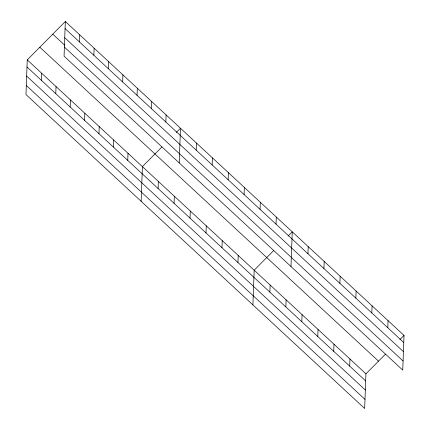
<?xml version="1.0" encoding="UTF-8"?>
<svg xmlns="http://www.w3.org/2000/svg" width="430" height="430" viewBox="0 0 430 430"><rect width="100%" height="100%" fill="white"/><g stroke="black" fill="none" stroke-linecap="round" stroke-linejoin="round"><path stroke-width="0.64" d="M65.333 21.5L64.065 56.169L402.749 370.112L404.023 335.443L65.333 21.5L27.251 59.888L25.977 94.557L364.667 408.5L365.935 373.831L385.441 354.169M41.382 80.335L41.645 73.229M55.776 93.675L56.04 86.57M70.171 107.016L70.434 99.916M79.469 41.947L79.727 34.841M84.565 120.362L84.828 113.257M93.864 55.287L94.122 48.187M98.959 133.703L99.222 126.597M108.258 68.633L108.516 61.528M113.353 147.044L113.617 139.944M122.652 81.974L122.91 74.868M127.748 160.39L128.011 153.284M137.046 95.32L137.304 88.215M141.131 201.299L142.405 166.625L161.906 146.969M151.441 108.661L151.699 101.555M158.111 188.533L158.369 181.428M165.835 122.002L166.093 114.896M174.075 203.331L174.338 196.225M179.219 162.911L180.487 128.242L176.3 132.462M190.044 218.134L190.302 211.028M196.193 150.145L196.456 143.04M206.008 232.931L206.271 225.831M212.162 164.948L212.42 157.842M221.977 247.734L222.235 240.628M228.126 179.745L228.389 172.64M237.94 262.531L238.204 255.431M244.095 194.548L244.353 187.442M252.899 304.897L254.168 270.228L273.673 250.572M260.064 209.345L260.322 202.24M269.873 292.131L270.137 285.031M276.028 224.148L276.291 217.042M285.842 306.934L286.1 299.828M290.986 266.514L292.255 231.845L288.068 236.065M301.812 321.737L302.07 314.631M307.961 253.748L308.224 246.643M317.775 336.534L318.039 329.428M323.93 268.546L324.188 261.445M333.744 351.337L334.002 344.231M339.894 283.348L340.157 276.243M349.708 366.134L349.972 359.029M355.863 298.146L356.121 291.046M371.826 312.949L372.09 305.843M387.796 327.751L388.053 320.646M399.835 339.668L404.023 335.443M65.075 28.606L403.765 342.549M64.742 37.7L403.426 351.643M52.766 34.169L64.763 45.284M64.398 47.074L403.087 361.017M39.818 47.219L378.507 361.162M27.251 59.888L365.935 373.831M26.988 66.989L365.677 380.937M26.655 76.088L365.344 390.031M26.311 85.457L365 399.406"/></g></svg>
